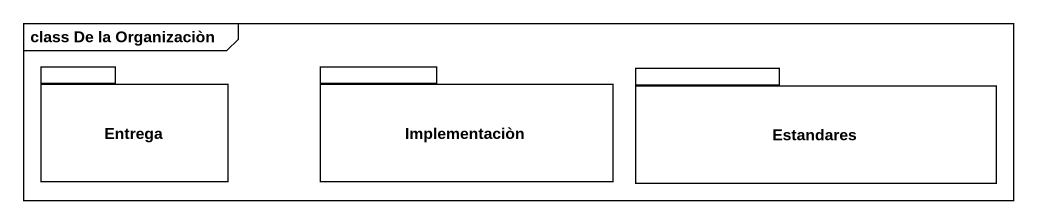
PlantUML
@startuml
mainframe class De la Organizaciòn
package Entrega {
}
package Implementaciòn {
}
package Estandares {
}
@enduml
